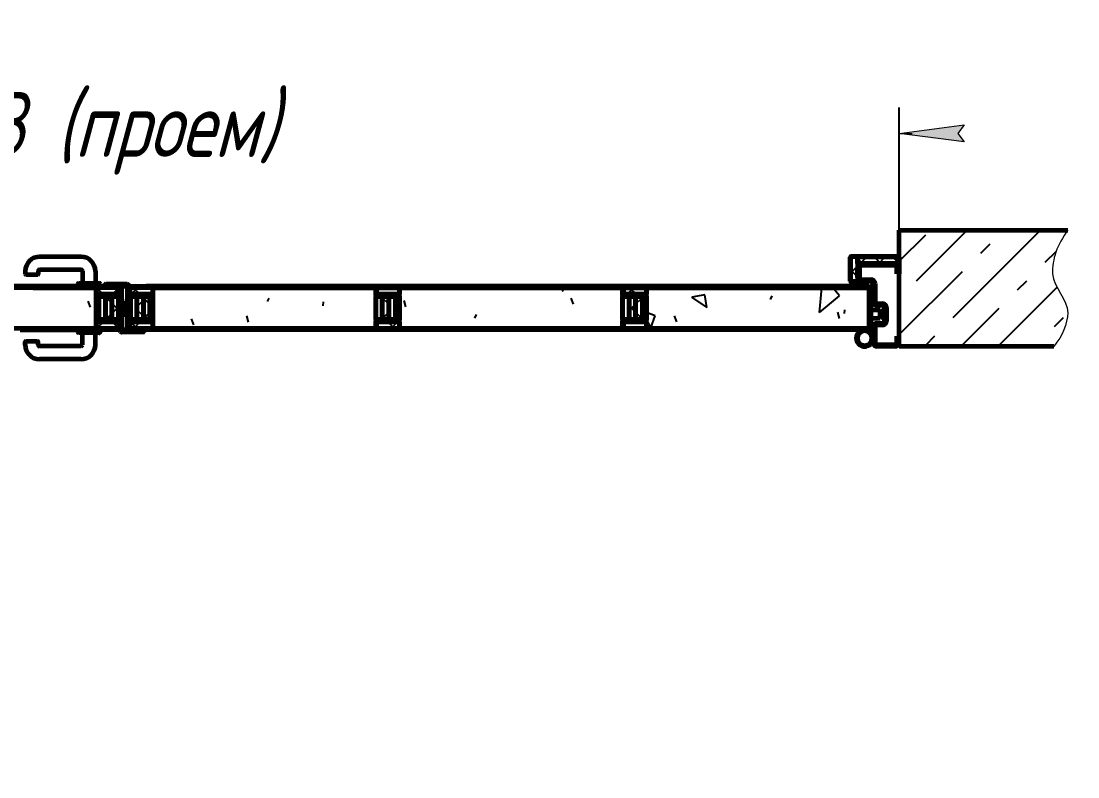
# Model space of a CAD drawing. Header units: millimetres. Extents: x -68 to 2520, y 0 to 297.
# Drawn here: x 130.5 to 211.8, y 0 to 58.2 of the extents above; entities that cross this region are included whole.
import ezdxf

# ---------------------------------------------------------------- set-up
doc = ezdxf.new("R2010")
doc.units = ezdxf.units.MM
for name, pattern in [('K5LT_BASIC', [0]), ('K5LT_THIN', [0]), ('K5LT_THIN_INCLUDED_TO_HATCHING', [0])]:
    doc.linetypes.add(name, pattern=pattern)
doc.layers.add('Системный слой', color=7, linetype='Continuous')
doc.styles.add('KDIMTEXTSTYLE', font='GOST_AU.SHX', dxfattribs={"width": 0.96, "oblique": 15, "height": 5})
doc.dimstyles.new('KDIMSTYLE (0.04)', dxfattribs={"dimtxt": 5, "dimasz": 1, "dimexe": 2, "dimexo": 0, "dimgap": 1, "dimtad": 1, "dimlfac": 25, "dimtxsty": 'KDIMTEXTSTYLE', "dimsah": 1, "dimcen": 0, "dimdle": 1, "dimadec": 0, "dimazin": 0, "dimtfac": 0.667, "dimtmove": 0, "dimatfit": 3, "dimfxl": 1, "dimtvp": 1, "dimtolj": 1, "dimtzin": 0, "dimarcsym": 0})
doc.dimstyles.new('KDIMSTYLE (0.50)', dxfattribs={"dimtxt": 5, "dimasz": 1, "dimexe": 2, "dimexo": 0, "dimgap": 1, "dimtad": 1, "dimlfac": 2, "dimtxsty": 'KDIMTEXTSTYLE', "dimsah": 1, "dimcen": 0, "dimdle": 1, "dimadec": 0, "dimazin": 0, "dimtfac": 0.667, "dimtmove": 0, "dimatfit": 3, "dimfxl": 1, "dimtvp": 1, "dimtolj": 1, "dimtzin": 0, "dimarcsym": 0})
pattern_1 = [(135, (0, 0), (-2.12132, -2.12132), [])]
pattern_2 = [(45, (0, 0), (-0.707107, 0.707107), []), (135, (0, 0), (-0.707107, -0.707107), [])]
pattern_3 = [(45, (0, 0), (-2.12132, 2.12132), [])]
pattern_4 = [(40, (7.66, 6.428), (-20.569, 24.5134), [2, -30]), (130, (9.193, 7.713), (-24.5134, -20.569), [2, -30]), (85, (7.66, 6.428), (-20.5688, 24.513), [2.828, -42.426]), (60, (9.193, 7.713), (-27.713, 16), [2, -30]), (150, (10.192, 9.445), (-16, -27.713), [2, -30]), (105, (9.193, 7.713), (-27.7123, 15.9997), [2.828, -42.426]), (80, (16.853, 14.141), (-26.0974, 4.6017), [1.5, -25]), (170, (17.114, 15.618), (-4.6017, -26.0974), [1.5, -25]), (125, (16.853, 14.141), (-26.097, 4.6016), [2.121, -35.355]), (100, (-18.796, -15.771), (-15.7569, -2.7784), [1, -15]), (190, (-18.97, -14.787), (2.7784, -15.7569), [1, -15]), (145, (-18.796, -15.771), (-15.75733, -2.77844), [1.414, -21.213]), (70, (1.233, 14.088), (-15.0351, 5.4723), [1, -15]), (160, (1.575, 15.028), (-5.4723, -15.0351), [1, -15]), (115, (1.233, 14.088), (-15.0355, 5.47246), [1.414, -21.213]), (85, (0, 0), (-9.35186, 7.8449), [0.3, -10]), (65, (0, 0), (-2.41845, 6.64463), [0.3, -10]), (105, (0, 0), (-6.193075, 7.65806), [0.5, -12]), (110, (0, 0), (-7.94593, 1.36463), [0.5, -7])]

# ---------------------------------------------------------------- blocks, each defined once
blk = doc.blocks.new('KDIMARROW_01')
at = {"layer": 'Системный слой'}
blk.add_hatch(color=0, dxfattribs=at).paths.add_polyline_path([(0, 0), (-5, 0.658), (-4.5, 0), (-5, -0.658)])
at = {"layer": 'Системный слой', "color": 0, "linetype": 'K5LT_THIN', "lineweight": 18}
for p, q in [((-4.5, 0), (-5, 0.658)), ((-5, 0.658), (0, 0)), ((0, 0), (-5, -0.658)), ((-5, -0.658), (-4.5, 0)), ((0, 0), (-1, 0))]:
    blk.add_line(p, q, dxfattribs=at)

msp = doc.modelspace()

# ---------------------------------------------------------------- hatches: boundary and pattern name
at = {"layer": 'Системный слой'}
h = msp.add_hatch(dxfattribs=at)
h.set_pattern_fill('Бетон', angle=45, style=0, pattern_type=0)
h.set_pattern_definition([(45, (0, 0), (-2.82843, 2.82843), [11, -5]), (45, (9.1924, 9.1924), (-2.82843, 2.82843), [1, -15]), (45, (4.2426, 7.071), (-2.82843, 2.82843), [11, -5]), (45, (13.435, 16.2635), (-2.82843, 2.82843), [1, -15])])
h.paths.add_polyline_path([(198.08373, 33.11981), (209.97642, 33.11981), (210.31443, 33.58965), (210.58843, 34.06005), (210.79843, 34.53102), (210.94443, 35.00256), (211.02642, 35.47466), (211.04373, 35.71981), (211.02366, 36.00105), (210.941, 36.31226), (210.78694, 36.67125), (210.53733, 37.12736), (210.18193, 37.7535), (209.96529, 38.25178), (209.88511, 38.60583), (209.87696, 38.71181), (209.88874, 39.23803), (209.96453, 39.76548), (210.1043, 40.29415), (210.30808, 40.82406), (210.57585, 41.3552), (210.90762, 41.88756), (211.04373, 42.08091), (198.08373, 42.08091), (198.08373, 40.00381), (198.08373, 38.71181)])
h = msp.add_hatch(dxfattribs=at)
h.set_pattern_fill('Металл', angle=45, style=0, pattern_type=0)
h.set_pattern_definition(pattern_3)
h.paths.add_polyline_path([(195.74373, 38.09181), (195.74373, 38.11981), (194.37173, 38.11981), (194.34345, 38.13153), (194.33173, 38.15981), (194.33173, 40.00381), (194.34345, 40.0321), (194.37173, 40.04381), (198.01573, 40.04381), (198.04402, 40.0321), (198.05573, 40.00381), (198.05573, 38.71181), (198.08373, 38.71181), (198.08373, 40.00381), (198.06382, 40.0519), (198.01573, 40.07181), (194.37173, 40.07181), (194.32365, 40.0519), (194.30373, 40.00381), (194.30373, 38.15981), (194.32365, 38.11173), (194.37173, 38.09181)])
h = msp.add_hatch(dxfattribs=at)
h.set_pattern_fill('Неметалл', angle=45, style=0, pattern_type=0)
h.set_pattern_definition(pattern_2)
h.paths.add_polyline_path([(194.85573, 40.03981), (194.35573, 40.03981), (194.35573, 38.11981), (194.85573, 38.11981)])
h = msp.add_hatch(dxfattribs=at)
h.set_pattern_fill('Неметалл', angle=45, style=0, pattern_type=0)
h.set_pattern_definition(pattern_2)
h.paths.add_polyline_path([(198.05573, 39.51981), (198.05573, 40.01981), (194.85573, 40.01981), (194.85573, 39.51981)])
h = msp.add_hatch(dxfattribs=at)
h.set_pattern_fill('Металл', angle=45, style=0, pattern_type=0)
h.set_pattern_definition(pattern_3)
h.paths.add_polyline_path([(197.89573, 38.71981), (198.05573, 38.71981), (198.05573, 39.19981), (198.02413, 39.33847), (197.93558, 39.44974), (197.80755, 39.51165), (197.73573, 39.51981), (195.17573, 39.51981), (195.03708, 39.48821), (194.92581, 39.39965), (194.8639, 39.27163), (194.85573, 39.19981), (194.85573, 38.43981), (194.88733, 38.30116), (194.97589, 38.18989), (195.10392, 38.12797), (195.17573, 38.11981), (195.89573, 38.11981), (195.99066, 38.08861), (196.04856, 38.00718), (196.05573, 37.95981), (196.05573, 36.59981), (196.08733, 36.46116), (196.17589, 36.34989), (196.30392, 36.28797), (196.37573, 36.27981), (196.77573, 36.27981), (196.87066, 36.24861), (196.92856, 36.16718), (196.93573, 36.11981), (196.93573, 35.07981), (196.90453, 34.98489), (196.8231, 34.92699), (196.77573, 34.91981), (196.37573, 34.91981), (196.23708, 34.88821), (196.12581, 34.79965), (196.0639, 34.67163), (196.05573, 34.59981), (196.05573, 33.43981), (196.08733, 33.30116), (196.17589, 33.18989), (196.30392, 33.12797), (196.37573, 33.11981), (197.73573, 33.11981), (197.87439, 33.15141), (197.98566, 33.23997), (198.04757, 33.368), (198.05573, 33.43981), (198.05573, 33.91981), (197.89573, 33.91981), (197.89573, 33.43981), (197.86453, 33.34489), (197.7831, 33.28699), (197.73573, 33.27981), (196.37573, 33.27981), (196.28081, 33.31101), (196.22291, 33.39244), (196.21573, 33.43981), (196.21573, 34.59981), (196.24693, 34.69474), (196.32837, 34.75264), (196.37573, 34.75981), (196.77573, 34.75981), (196.91439, 34.79141), (197.02566, 34.87997), (197.08757, 35.008), (197.09573, 35.07981), (197.09573, 36.11981), (197.06413, 36.25847), (196.97558, 36.36974), (196.84755, 36.43165), (196.77573, 36.43981), (196.37573, 36.43981), (196.28081, 36.47101), (196.22291, 36.55244), (196.21573, 36.59981), (196.21573, 37.95981), (196.18413, 38.09847), (196.09558, 38.20974), (195.96755, 38.27165), (195.89573, 38.27981), (195.17573, 38.27981), (195.08081, 38.31101), (195.02291, 38.39244), (195.01573, 38.43981), (195.01573, 39.19981), (195.04693, 39.29474), (195.12837, 39.35264), (195.17573, 39.35981), (197.73573, 39.35981), (197.83066, 39.32861), (197.88856, 39.24718), (197.89573, 39.19981)])
h = msp.add_hatch(dxfattribs=at)
h.set_pattern_fill('Металл', angle=135, style=0, pattern_type=0)
h.set_pattern_definition(pattern_1)
h.paths.add_polyline_path([(131.43461, 37.63981), (138.03461, 37.63981), (138.06289, 37.6281), (138.07461, 37.59981), (138.07461, 37.13981), (138.06289, 37.11153), (138.03461, 37.09981), (137.27461, 37.09981), (137.27461, 37.07981), (138.03461, 37.07981), (138.07703, 37.09739), (138.09461, 37.13981), (138.09461, 37.59981), (138.07703, 37.64224), (138.03461, 37.65981), (131.43461, 37.65981)])
h = msp.add_hatch(dxfattribs=at)
h.set_pattern_fill('Песок', angle=40, style=0, pattern_type=0)
h.set_pattern_definition(pattern_4)
h.paths.add_polyline_path([(131.43461, 34.51981), (136.27461, 34.51981), (136.27461, 37.63981), (131.43461, 37.63981)])
h = msp.add_hatch(dxfattribs=at)
h.set_pattern_fill('Неметалл', angle=45, style=0, pattern_type=0)
h.set_pattern_definition(pattern_2)
h.paths.add_polyline_path([(138.03588, 37.14028), (136.27588, 37.14225), (136.27644, 37.64225), (138.03644, 37.64028)])
h = msp.add_hatch(dxfattribs=at)
h.set_pattern_fill('Металл', angle=135, style=0, pattern_type=0)
h.set_pattern_definition(pattern_1)
h.paths.add_polyline_path([(136.77267, 34.40168), (136.77276, 34.48168), (137.98978, 34.48032), (138.08467, 34.44901), (138.10286, 34.43333), (138.21243, 34.32351), (138.26897, 34.30002), (139.8827, 34.29821), (139.88977, 34.30113), (139.89271, 34.3082), (139.88979, 34.31528), (139.88272, 34.31821), (138.33272, 34.31995), (138.23783, 34.35125), (138.18002, 34.43275), (138.1729, 34.48013), (138.17639, 37.60013), (138.14606, 37.66293), (138.09648, 37.68021), (136.77648, 37.68169), (136.77657, 37.76169), (138.09657, 37.76021), (138.19146, 37.72891), (138.24927, 37.64741), (138.25639, 37.60004), (138.2529, 34.48004), (138.28323, 34.41724), (138.33281, 34.39995), (139.88281, 34.39821), (139.95037, 34.36756), (139.97195, 34.29658), (139.93289, 34.2335), (139.88261, 34.21821), (138.26888, 34.22002), (138.17399, 34.25133), (138.1558, 34.26701), (138.04623, 34.37682), (137.98969, 34.40032)])
h = msp.add_hatch(dxfattribs=at)
h.set_pattern_fill('Металл', angle=45, style=0, pattern_type=0)
h.set_pattern_definition(pattern_3)
h.paths.add_polyline_path([(138.73648, 37.6795), (138.73299, 34.5595), (138.76332, 34.4967), (138.8129, 34.47941), (140.1329, 34.47793), (140.13281, 34.39793), (138.81281, 34.39941), (138.71792, 34.43072), (138.66011, 34.51221), (138.65299, 34.55959), (138.65648, 37.67959), (138.62615, 37.74239), (138.57657, 37.75968), (137.02657, 37.76141), (136.95901, 37.79207), (136.93743, 37.86305), (136.97649, 37.92612), (137.02677, 37.94141), (138.6405, 37.93961), (138.73539, 37.9083), (138.75358, 37.89262), (138.86315, 37.7828), (138.91969, 37.75931), (140.13671, 37.75795), (140.13662, 37.67795), (138.9196, 37.67931), (138.82471, 37.71061), (138.80652, 37.7263), (138.69695, 37.83611), (138.64041, 37.85961), (137.02668, 37.86141), (137.01961, 37.85849), (137.01667, 37.85142), (137.01959, 37.84435), (137.02666, 37.84141), (138.57666, 37.83968), (138.67155, 37.80837), (138.72936, 37.72687)])
h = msp.add_hatch(dxfattribs=at)
h.set_pattern_fill('Металл', angle=135, style=0, pattern_type=0)
h.set_pattern_definition(pattern_1)
h.paths.add_polyline_path([(139.63461, 37.07981), (139.63461, 37.09981), (138.87461, 37.09981), (138.84632, 37.11153), (138.83461, 37.13981), (138.83461, 37.59981), (138.84632, 37.6281), (138.87461, 37.63981), (157.75461, 37.63981), (157.78289, 37.6281), (157.79461, 37.59981), (157.79461, 37.05981), (157.81218, 37.01739), (157.85461, 36.99981), (159.27461, 36.99981), (159.36953, 36.96861), (159.42744, 36.88718), (159.43461, 36.83981), (159.43461, 36.51981), (159.45461, 36.51981), (159.45461, 36.83981), (159.42332, 36.94123), (159.34033, 37.00739), (159.27461, 37.01981), (157.85461, 37.01981), (157.82632, 37.03153), (157.81461, 37.05981), (157.81461, 37.59981), (157.79703, 37.64224), (157.75461, 37.65981), (138.87461, 37.65981), (138.83218, 37.64224), (138.81461, 37.59981), (138.81461, 37.13981), (138.83218, 37.09739), (138.87461, 37.07981)])
h = msp.add_hatch(dxfattribs=at)
h.set_pattern_fill('Неметалл', angle=45, style=0, pattern_type=0)
h.set_pattern_definition(pattern_2)
h.paths.add_polyline_path([(140.63588, 37.13737), (138.87588, 37.13934), (138.87644, 37.63934), (140.63644, 37.63737)])
h = msp.add_hatch(dxfattribs=at)
h.set_pattern_fill('Песок', angle=40, style=0, pattern_type=0)
h.set_pattern_definition(pattern_4)
h.paths.add_polyline_path([(157.79461, 34.51981), (157.79461, 37.63981), (140.63461, 37.63981), (140.63461, 34.51981)])
h = msp.add_hatch(dxfattribs=at)
h.set_pattern_fill('Металл', angle=45, style=0, pattern_type=0)
h.set_pattern_definition(pattern_3)
h.paths.add_polyline_path([(158.63461, 37.07981), (158.63461, 37.09981), (157.87461, 37.09981), (157.84632, 37.11153), (157.83461, 37.13981), (157.83461, 37.59981), (157.84632, 37.6281), (157.87461, 37.63981), (176.75461, 37.63981), (176.78289, 37.6281), (176.79461, 37.59981), (176.79461, 37.05981), (176.81218, 37.01739), (176.85461, 36.99981), (178.27461, 36.99981), (178.36953, 36.96861), (178.42744, 36.88718), (178.43461, 36.83981), (178.43461, 36.51981), (178.45461, 36.51981), (178.45461, 36.83981), (178.42332, 36.94123), (178.34033, 37.00739), (178.27461, 37.01981), (176.85461, 37.01981), (176.82632, 37.03153), (176.81461, 37.05981), (176.81461, 37.59981), (176.79703, 37.64224), (176.75461, 37.65981), (157.87461, 37.65981), (157.83218, 37.64224), (157.81461, 37.59981), (157.81461, 37.13981), (157.83218, 37.09739), (157.87461, 37.07981)])
h = msp.add_hatch(dxfattribs=at)
h.set_pattern_fill('Песок', angle=40, style=0, pattern_type=0)
h.set_pattern_definition(pattern_4)
h.paths.add_polyline_path([(176.79461, 34.51981), (176.79461, 37.63981), (159.63461, 37.63981), (159.63461, 34.51981)])
h = msp.add_hatch(dxfattribs=at)
h.set_pattern_fill('Металл', angle=135, style=0, pattern_type=0)
h.set_pattern_definition(pattern_1)
h.paths.add_polyline_path([(177.63461, 37.07981), (177.63461, 37.09981), (176.87461, 37.09981), (176.84632, 37.11153), (176.83461, 37.13981), (176.83461, 37.59981), (176.84632, 37.6281), (176.87461, 37.63981), (191.73461, 37.63981), (191.73461, 37.65981), (176.87461, 37.65981), (176.83218, 37.64224), (176.81461, 37.59981), (176.81461, 37.13981), (176.83218, 37.09739), (176.87461, 37.07981)])
h = msp.add_hatch(dxfattribs=at)
h.set_pattern_fill('Неметалл', angle=45, style=0, pattern_type=0)
h.set_pattern_definition(pattern_2)
h.paths.add_polyline_path([(176.87461, 37.13981), (178.63461, 37.13981), (178.63461, 37.63981), (176.87461, 37.63981)])
h = msp.add_hatch(dxfattribs=at)
h.set_pattern_fill('Песок', angle=40, style=0, pattern_type=0)
h.set_pattern_definition(pattern_4)
h.paths.add_polyline_path([(178.63461, 34.51981), (191.73461, 34.51981), (195.73573, 34.51981), (195.73573, 37.63981), (191.73461, 37.63981), (178.63461, 37.63981), (178.63461, 37.01981), (178.63461, 35.13981), (178.63461, 35.01981)])
h = msp.add_hatch(dxfattribs=at)
h.set_pattern_fill('Металл', angle=135, style=0, pattern_type=0)
h.set_pattern_definition(pattern_1)
h.paths.add_polyline_path([(195.89573, 34.55981), (195.89573, 37.59981), (195.86453, 37.69474), (195.7831, 37.75264), (195.73573, 37.75981), (194.41573, 37.75981), (194.41573, 37.67981), (195.73573, 37.67981), (195.7923, 37.65638), (195.81573, 37.59981), (195.81573, 34.55981), (195.7923, 34.50324), (195.73573, 34.47981), (194.41573, 34.47981), (194.41573, 34.39981), (195.73573, 34.39981), (195.83066, 34.43101), (195.88856, 34.51244)])
h = msp.add_hatch(dxfattribs=at)
h.set_pattern_fill('Неметалл', angle=45, style=0, pattern_type=0)
h.set_pattern_definition(pattern_2)
h.paths.add_polyline_path([(136.99371, 35.20145), (136.99568, 36.96145), (137.49568, 36.96089), (137.49371, 35.20089)])
h = msp.add_hatch(dxfattribs=at)
h.set_pattern_fill('Неметалл', angle=45, style=0, pattern_type=0)
h.set_pattern_definition(pattern_2)
h.paths.add_polyline_path([(137.49371, 35.20089), (137.49568, 36.96089), (137.99568, 36.96033), (137.99371, 35.20033)])
h = msp.add_hatch(dxfattribs=at)
h.set_pattern_fill('Неметалл', angle=45, style=0, pattern_type=0)
h.set_pattern_definition(pattern_2)
h.paths.add_polyline_path([(139.91568, 36.95818), (139.9137, 35.19818), (139.4137, 35.19874), (139.41568, 36.95874)])
h = msp.add_hatch(dxfattribs=at)
h.set_pattern_fill('Неметалл', angle=45, style=0, pattern_type=0)
h.set_pattern_definition(pattern_2)
h.paths.add_polyline_path([(140.41567, 36.95762), (140.4137, 35.19762), (139.9137, 35.19818), (139.91568, 36.95818)])
h = msp.add_hatch(dxfattribs=at)
h.set_pattern_fill('Металл', angle=135, style=0, pattern_type=0)
h.set_pattern_definition(pattern_1)
h.paths.add_polyline_path([(159.31461, 36.99981), (157.83461, 36.99981), (157.83461, 36.95981), (159.31461, 36.95981), (159.37118, 36.93638), (159.39461, 36.87981), (159.39461, 35.27981), (159.37118, 35.22324), (159.31461, 35.19981), (157.83461, 35.19981), (157.83461, 35.15981), (159.31461, 35.15981), (159.39503, 35.19075), (159.43398, 35.2676), (159.43461, 35.27981), (159.43461, 36.87981), (159.40367, 36.96023), (159.32682, 36.99919)])
h = msp.add_hatch(dxfattribs=at)
h.set_pattern_fill('Металл', angle=135, style=0, pattern_type=0)
h.set_pattern_definition(pattern_1)
h.paths.add_polyline_path([(159.51461, 37.13981), (157.87461, 37.13981), (157.87461, 37.09981), (159.51461, 37.09981), (159.57118, 37.07638), (159.59461, 37.01981), (159.59461, 35.13981), (159.57118, 35.08324), (159.51461, 35.05981), (157.87461, 35.05981), (157.87461, 35.01981), (159.51461, 35.01981), (159.59503, 35.05075), (159.63398, 35.1276), (159.63461, 35.13981), (159.63461, 37.01981), (159.60367, 37.10023), (159.52682, 37.13919)])
h = msp.add_hatch(dxfattribs=at)
h.set_pattern_fill('Неметалл', angle=45, style=0, pattern_type=0)
h.set_pattern_definition(pattern_2)
h.paths.add_polyline_path([(158.79461, 35.19981), (158.79461, 36.95981), (158.29461, 36.95981), (158.29461, 35.19981)])
h = msp.add_hatch(dxfattribs=at)
h.set_pattern_fill('Металл', angle=45, style=0, pattern_type=0)
h.set_pattern_definition(pattern_3)
h.paths.add_polyline_path([(178.51461, 37.13981), (176.87461, 37.13981), (176.87461, 37.09981), (178.51461, 37.09981), (178.57118, 37.07638), (178.59461, 37.01981), (178.59461, 35.13981), (178.57118, 35.08324), (178.51461, 35.05981), (176.87461, 35.05981), (176.87461, 35.01981), (178.51461, 35.01981), (178.59503, 35.05075), (178.63398, 35.1276), (178.63461, 35.13981), (178.63461, 37.01981), (178.60367, 37.10023), (178.52682, 37.13919)])
h = msp.add_hatch(dxfattribs=at)
h.set_pattern_fill('Неметалл', angle=45, style=0, pattern_type=0)
h.set_pattern_definition(pattern_2)
h.paths.add_polyline_path([(177.79461, 35.19981), (177.79461, 36.95981), (177.29461, 36.95981), (177.29461, 35.19981)])
h = msp.add_hatch(dxfattribs=at)
h.set_pattern_fill('Неметалл', angle=45, style=0, pattern_type=0)
h.set_pattern_definition(pattern_2)
h.paths.add_polyline_path([(178.29461, 35.19981), (178.29461, 36.95981), (177.79461, 36.95981), (177.79461, 35.19981)])
h = msp.add_hatch(dxfattribs=at)
h.set_pattern_fill('Металл', angle=45, style=0, pattern_type=0)
h.set_pattern_definition(pattern_3)
h.paths.add_polyline_path([(138.03461, 34.51981), (131.43461, 34.51981), (131.43461, 34.49981), (138.03461, 34.49981), (138.07703, 34.51739), (138.09461, 34.55981), (138.09461, 35.01981), (138.07703, 35.06224), (138.03461, 35.07981), (137.27461, 35.07981), (137.27461, 35.05981), (138.03461, 35.05981), (138.06289, 35.0481), (138.07461, 35.01981), (138.07461, 34.55981), (138.06289, 34.53153)])
h = msp.add_hatch(dxfattribs=at)
h.set_pattern_fill('Неметалл', angle=45, style=0, pattern_type=0)
h.set_pattern_definition(pattern_2)
h.paths.add_polyline_path([(136.27351, 35.02225), (138.0335, 35.02028), (138.03294, 34.52028), (136.27295, 34.52225)])
h = msp.add_hatch(dxfattribs=at)
h.set_pattern_fill('Металл', angle=135, style=0, pattern_type=0)
h.set_pattern_definition(pattern_1)
h.paths.add_polyline_path([(139.63461, 35.05981), (139.63461, 35.07981), (138.87461, 35.07981), (138.83218, 35.06224), (138.81461, 35.01981), (138.81461, 34.55981), (138.83218, 34.51739), (138.87461, 34.49981), (157.75461, 34.49981), (157.79703, 34.51739), (157.81461, 34.55981), (157.81461, 35.09981), (157.82632, 35.1281), (157.85461, 35.13981), (159.27461, 35.13981), (159.37602, 35.1711), (159.44218, 35.25409), (159.45461, 35.31981), (159.45461, 35.63981), (159.43461, 35.63981), (159.43461, 35.31981), (159.40341, 35.22489), (159.32198, 35.16699), (159.27461, 35.15981), (157.85461, 35.15981), (157.81218, 35.14224), (157.79461, 35.09981), (157.79461, 34.55981), (157.78289, 34.53153), (157.75461, 34.51981), (138.87461, 34.51981), (138.84632, 34.53153), (138.83461, 34.55981), (138.83461, 35.01981), (138.84632, 35.0481), (138.87461, 35.05981)])
h = msp.add_hatch(dxfattribs=at)
h.set_pattern_fill('Неметалл', angle=45, style=0, pattern_type=0)
h.set_pattern_definition(pattern_2)
h.paths.add_polyline_path([(138.8735, 35.01934), (140.6335, 35.01737), (140.63294, 34.51737), (138.87294, 34.51934)])
h = msp.add_hatch(dxfattribs=at)
h.set_pattern_fill('Металл', angle=135, style=0, pattern_type=0)
h.set_pattern_definition(pattern_1)
h.paths.add_polyline_path([(158.63461, 35.05981), (158.63461, 35.07981), (157.87461, 35.07981), (157.83218, 35.06224), (157.81461, 35.01981), (157.81461, 34.55981), (157.83218, 34.51739), (157.87461, 34.49981), (176.75461, 34.49981), (176.79703, 34.51739), (176.81461, 34.55981), (176.81461, 35.09981), (176.82632, 35.1281), (176.85461, 35.13981), (178.27461, 35.13981), (178.37602, 35.1711), (178.44218, 35.25409), (178.45461, 35.31981), (178.45461, 35.63981), (178.43461, 35.63981), (178.43461, 35.31981), (178.40341, 35.22489), (178.32198, 35.16699), (178.27461, 35.15981), (176.85461, 35.15981), (176.81218, 35.14224), (176.79461, 35.09981), (176.79461, 34.55981), (176.78289, 34.53153), (176.75461, 34.51981), (157.87461, 34.51981), (157.84632, 34.53153), (157.83461, 34.55981), (157.83461, 35.01981), (157.84632, 35.0481), (157.87461, 35.05981)])
h = msp.add_hatch(dxfattribs=at)
h.set_pattern_fill('Неметалл', angle=45, style=0, pattern_type=0)
h.set_pattern_definition(pattern_2)
h.paths.add_polyline_path([(159.63461, 35.01981), (157.87461, 35.01981), (157.87461, 34.51981), (159.63461, 34.51981)])
h = msp.add_hatch(dxfattribs=at)
h.set_pattern_fill('Металл', angle=135, style=0, pattern_type=0)
h.set_pattern_definition(pattern_1)
h.paths.add_polyline_path([(177.63461, 35.05981), (177.63461, 35.07981), (176.87461, 35.07981), (176.83218, 35.06224), (176.81461, 35.01981), (176.81461, 34.55981), (176.83218, 34.51739), (176.87461, 34.49981), (191.73461, 34.49981), (191.73461, 34.51981), (176.87461, 34.51981), (176.84632, 34.53153), (176.83461, 34.55981), (176.83461, 35.01981), (176.84632, 35.0481), (176.87461, 35.05981)])

# ---------------------------------------------------------------- linework, layer by layer
at = {"layer": 'Системный слой', "color": 5, "linetype": 'K5LT_BASIC', "lineweight": 60, "true_color": 0x0000ff}
for p, q in [((198.08373, 33.11981), (198.08373, 42.08091)), ((198.08373, 42.08091), (211.04373, 42.08091)), ((135.12611, 40.02354), (131.92611, 40.02713)), ((194.30373, 38.15981), (194.30373, 40.00381)), ((194.33173, 40.00381), (194.33173, 38.15981)), ((194.35573, 40.03981), (194.85573, 40.03981)), ((194.35573, 38.11981), (194.35573, 40.03981)), ((194.37173, 40.07181), (198.01573, 40.07181)), ((198.01573, 40.04381), (194.37173, 40.04381)), ((194.85573, 40.03981), (194.85573, 38.11981)), ((194.85573, 39.51981), (194.85573, 40.01981)), ((194.85573, 40.01981), (198.05573, 40.01981)), ((198.05573, 40.01981), (198.05573, 39.51981)), ((198.05573, 38.71181), (198.05573, 40.00381)), ((198.08373, 40.00381), (198.08373, 38.71181)), ((198.05573, 39.51981), (194.85573, 39.51981)), ((194.85573, 38.43981), (194.85573, 39.19981)), ((195.01573, 39.19981), (195.01573, 38.43981)), ((195.17573, 39.51981), (197.73573, 39.51981)), ((197.73573, 39.35981), (195.17573, 39.35981)), ((197.89573, 38.71981), (197.89573, 39.19981)), ((198.05573, 39.19981), (198.05573, 38.71981)), ((130.82488, 38.92836), (130.82461, 38.68836)), ((131.78456, 38.64728), (130.86456, 38.64831)), ((131.82488, 38.92724), (131.82461, 38.68724)), ((135.12499, 39.02354), (131.92499, 39.02713)), ((135.22487, 38.92343), (135.22384, 38.00343)), ((136.22487, 38.92231), (136.22384, 38.00231)), ((195.17573, 38.27981), (195.89573, 38.27981)), ((198.05573, 38.71981), (197.89573, 38.71981)), ((198.08373, 38.71181), (198.05573, 38.71181)), ((129.11461, 37.65981), (138.03461, 37.65981)), ((138.03461, 37.63981), (129.11461, 37.63981)), ((134.84357, 37.75983), (129.21773, 37.75983)), ((134.84348, 37.67983), (129.21773, 37.67983)), ((131.43461, 37.67981), (136.77461, 37.67981)), ((131.43461, 37.63981), (136.27461, 37.63981)), ((134.84346, 37.66386), (134.84375, 37.92386)), ((134.92384, 38.00377), (136.52384, 38.00198)), ((136.27295, 34.52225), (136.27644, 37.64225)), ((136.27644, 37.64225), (136.27588, 37.14225)), ((138.03644, 37.64028), (136.27644, 37.64225)), ((136.60346, 37.66189), (136.60375, 37.92189)), ((136.60348, 37.68189), (136.77648, 37.68169)), ((136.60357, 37.76189), (136.77657, 37.76169)), ((136.77657, 37.76169), (136.77648, 37.68169)), ((136.77648, 37.68169), (138.09648, 37.68021)), ((138.09657, 37.76021), (136.77657, 37.76169)), ((137.02657, 37.76141), (138.57657, 37.75968)), ((138.57666, 37.83968), (137.02666, 37.84141)), ((137.02668, 37.86141), (138.64041, 37.85961)), ((137.02677, 37.94141), (138.6405, 37.93961)), ((138.03588, 37.14028), (138.03644, 37.64028)), ((138.07639, 37.60024), (138.07588, 37.14024)), ((138.09588, 37.14022), (138.09639, 37.60021)), ((138.17639, 37.60013), (138.1729, 34.48013)), ((138.2529, 34.48004), (138.25639, 37.60004)), ((138.65648, 37.67959), (138.65299, 34.55959)), ((138.69695, 37.83611), (138.80652, 37.7263)), ((138.73299, 34.5595), (138.73648, 37.6795)), ((138.75358, 37.89262), (138.86315, 37.7828)), ((138.81639, 37.59941), (138.81588, 37.13941)), ((140.13648, 37.67793), (138.81648, 37.67941)), ((138.83588, 37.13939), (138.83639, 37.59939)), ((138.87461, 37.65981), (157.75461, 37.65981)), ((157.75461, 37.63981), (138.87461, 37.63981)), ((138.87644, 37.63934), (138.87588, 37.13934)), ((140.63644, 37.63737), (138.87644, 37.63934)), ((138.9196, 37.67931), (140.13662, 37.67795)), ((138.91969, 37.75931), (140.13671, 37.75795)), ((140.13648, 37.67795), (140.13648, 37.67793)), ((140.13662, 37.67795), (140.13671, 37.75795)), ((194.41573, 37.67981), (140.13662, 37.67981)), ((194.41573, 37.75981), (140.13671, 37.75981)), ((140.63644, 37.63737), (140.63294, 34.51737)), ((140.63461, 37.63981), (157.79461, 37.63981)), ((140.63588, 37.13737), (140.63644, 37.63737)), ((157.79461, 37.63981), (157.79461, 34.51981)), ((157.79461, 37.05981), (157.79461, 37.59981)), ((157.81461, 37.13981), (157.81461, 37.59981)), ((157.81461, 37.59981), (157.81461, 37.05981)), ((157.83461, 37.59981), (157.83461, 37.13981)), ((157.87461, 37.65981), (176.75461, 37.65981)), ((176.75461, 37.63981), (157.87461, 37.63981)), ((157.87461, 37.13981), (157.87461, 37.63981)), ((157.87461, 37.63981), (159.63461, 37.63981)), ((159.63461, 34.51981), (159.63461, 37.63981)), ((159.63461, 37.63981), (176.79461, 37.63981)), ((159.63461, 37.63981), (159.63461, 37.13981)), ((176.79461, 37.63981), (176.79461, 34.51981)), ((176.79461, 37.05981), (176.79461, 37.59981)), ((176.81461, 37.13981), (176.81461, 37.59981)), ((176.81461, 37.59981), (176.81461, 37.05981)), ((176.83461, 37.59981), (176.83461, 37.13981)), ((176.87461, 37.65981), (195.73573, 37.65981)), ((191.73461, 37.63981), (176.87461, 37.63981)), ((176.87461, 37.13981), (176.87461, 37.63981)), ((176.87461, 37.63981), (178.63461, 37.63981)), ((178.63461, 37.63981), (178.63461, 37.13981)), ((178.63461, 34.51981), (178.63461, 37.63981)), ((178.63461, 37.63981), (195.73573, 37.63981)), ((194.85573, 38.11981), (194.35573, 38.11981)), ((194.37173, 38.11981), (195.74373, 38.11981)), ((195.74373, 38.09181), (194.37173, 38.09181)), ((194.41573, 37.67981), (194.41573, 37.75981)), ((194.41573, 37.75981), (195.73573, 37.75981)), ((195.73573, 37.67981), (194.41573, 37.67981)), ((195.89573, 38.11981), (195.17573, 38.11981)), ((195.73573, 37.65981), (195.73573, 37.63981)), ((195.73573, 37.63981), (195.73573, 34.51981)), ((195.74373, 38.11981), (195.74373, 38.09181)), ((195.81573, 34.55981), (195.81573, 37.59981)), ((195.89573, 37.59981), (195.89573, 34.55981)), ((196.05573, 36.59981), (196.05573, 37.95981)), ((196.21573, 37.95981), (196.21573, 36.59981)), ((136.27574, 37.02225), (136.27364, 35.14225)), ((136.27588, 37.14225), (138.03588, 37.14028)), ((136.31364, 35.14221), (136.31574, 37.02221)), ((136.39583, 37.10212), (138.03583, 37.10028)), ((138.03588, 37.14028), (136.39588, 37.14212)), ((136.49568, 36.96201), (136.49371, 35.20201)), ((136.49572, 37.00201), (136.49568, 36.96201)), ((136.99568, 36.96145), (136.49568, 36.96201)), ((136.49568, 36.96201), (137.97568, 36.96035)), ((137.97572, 37.00035), (136.49572, 37.00201)), ((136.99371, 35.20145), (136.99568, 36.96145)), ((136.99568, 36.96145), (136.99371, 35.20145)), ((137.49568, 36.96089), (136.99568, 36.96145)), ((137.27583, 37.10113), (137.27581, 37.08113)), ((137.27581, 37.08113), (138.03581, 37.08028)), ((138.03583, 37.10028), (137.27583, 37.10113)), ((137.49568, 36.96089), (137.49371, 35.20089)), ((137.49371, 35.20089), (137.49568, 36.96089)), ((137.99568, 36.96033), (137.49568, 36.96089)), ((137.99371, 35.20033), (137.99568, 36.96033)), ((138.03583, 37.10028), (138.03588, 37.14028)), ((138.05559, 36.88026), (138.0538, 35.28026)), ((138.0938, 35.28022), (138.09559, 36.88022)), ((138.49528, 36.6057), (138.49519, 36.5257)), ((138.65528, 36.60552), (138.49528, 36.6057)), ((138.65519, 36.52552), (138.65528, 36.60552)), ((138.81559, 36.87941), (138.81379, 35.27941)), ((138.85379, 35.27937), (138.85559, 36.87936)), ((138.87581, 37.07934), (139.63581, 37.07849)), ((138.87588, 37.13934), (138.87583, 37.09934)), ((138.87583, 37.09934), (140.51583, 37.09751)), ((139.63583, 37.09849), (138.87583, 37.09934)), ((140.51588, 37.13751), (138.87588, 37.13934)), ((138.87588, 37.13934), (140.63588, 37.13737)), ((138.91568, 36.9593), (138.91371, 35.1993)), ((139.41568, 36.95874), (138.91568, 36.9593)), ((138.93568, 36.95927), (140.41567, 36.95762)), ((140.41572, 36.99762), (138.93572, 36.99927)), ((139.4137, 35.19874), (139.41568, 36.95874)), ((139.41568, 36.95874), (139.4137, 35.19874)), ((139.91568, 36.95818), (139.41568, 36.95874)), ((139.63581, 37.07849), (139.63583, 37.09849)), ((139.9137, 35.19818), (139.91568, 36.95818)), ((139.91568, 36.95818), (139.9137, 35.19818)), ((140.41567, 36.95762), (139.91568, 36.95818)), ((140.4137, 35.19762), (140.41567, 36.95762)), ((140.41567, 36.95762), (140.41572, 36.99762)), ((140.59574, 37.01742), (140.59364, 35.13742)), ((140.63364, 35.13737), (140.63574, 37.01737)), ((157.79461, 36.95981), (158.29461, 36.95981)), ((157.79461, 35.19981), (157.79461, 36.95981)), ((157.83461, 36.95981), (157.83461, 36.99981)), ((157.83461, 36.99981), (159.31461, 36.99981)), ((159.31461, 36.95981), (157.83461, 36.95981)), ((157.85461, 37.01981), (159.27461, 37.01981)), ((159.27461, 36.99981), (157.85461, 36.99981)), ((159.63461, 37.13981), (157.87461, 37.13981)), ((157.87461, 37.09981), (157.87461, 37.13981)), ((157.87461, 37.13981), (159.51461, 37.13981)), ((157.87461, 37.09981), (158.63461, 37.09981)), ((159.51461, 37.09981), (157.87461, 37.09981)), ((158.63461, 37.07981), (157.87461, 37.07981)), ((158.29461, 36.95981), (158.29461, 35.19981)), ((158.29461, 36.95981), (158.79461, 36.95981)), ((158.29461, 35.19981), (158.29461, 36.95981)), ((158.63461, 37.09981), (158.63461, 37.07981)), ((158.79461, 36.95981), (158.79461, 35.19981)), ((158.79461, 36.95981), (159.29461, 36.95981)), ((158.79461, 35.19981), (158.79461, 36.95981)), ((159.29461, 36.95981), (159.29461, 35.19981)), ((159.39461, 35.27981), (159.39461, 36.87981)), ((159.43461, 36.87981), (159.43461, 35.27981)), ((159.43461, 36.51981), (159.43461, 36.83981)), ((159.45461, 36.51981), (159.45461, 36.83981)), ((159.59461, 35.13981), (159.59461, 37.01981)), ((159.63461, 37.01981), (159.63461, 35.13981)), ((176.79461, 36.95981), (177.29461, 36.95981)), ((176.79461, 35.19981), (176.79461, 36.95981)), ((176.83461, 36.95981), (176.83461, 36.99981)), ((176.83461, 36.99981), (178.31461, 36.99981)), ((178.31461, 36.95981), (176.83461, 36.95981)), ((176.85461, 37.01981), (178.27461, 37.01981)), ((178.27461, 36.99981), (176.85461, 36.99981)), ((178.63461, 37.13981), (176.87461, 37.13981)), ((176.87461, 37.09981), (176.87461, 37.13981)), ((176.87461, 37.13981), (178.51461, 37.13981)), ((176.87461, 37.09981), (177.63461, 37.09981)), ((178.51461, 37.09981), (176.87461, 37.09981)), ((177.63461, 37.07981), (176.87461, 37.07981)), ((177.29461, 36.95981), (177.79461, 36.95981)), ((177.29461, 35.19981), (177.29461, 36.95981)), ((177.29461, 36.95981), (177.29461, 35.19981)), ((177.63461, 37.09981), (177.63461, 37.07981)), ((177.79461, 36.95981), (177.79461, 35.19981)), ((177.79461, 36.95981), (178.29461, 36.95981)), ((177.79461, 35.19981), (177.79461, 36.95981)), ((178.29461, 36.95981), (178.29461, 35.19981)), ((178.39461, 35.27981), (178.39461, 36.87981)), ((178.43461, 36.87981), (178.43461, 35.27981)), ((178.43461, 36.51981), (178.43461, 36.83981)), ((178.45461, 36.51981), (178.45461, 36.83981)), ((178.59461, 35.13981), (178.59461, 37.01981)), ((178.63461, 37.01981), (178.63461, 35.13981)), ((195.97573, 37.39981), (196.05573, 37.39981)), ((195.97573, 36.59981), (195.97573, 37.39981)), ((196.05573, 36.59981), (195.97573, 36.59981)), ((196.05573, 37.39981), (196.05573, 36.59981)), ((138.25979, 36.4857), (138.37979, 36.4857)), ((138.37979, 36.4857), (138.37979, 35.5257)), ((138.37979, 36.2497), (138.49528, 36.1342)), ((138.49528, 36.0217), (138.37979, 36.0217)), ((138.49528, 35.7897), (138.37979, 35.7897)), ((138.49403, 35.4857), (138.49519, 36.5257)), ((138.65418, 35.62552), (138.65503, 36.38552)), ((138.73503, 36.38543), (138.81503, 36.38534)), ((138.85503, 36.38529), (138.91503, 36.38523)), ((159.45461, 36.51981), (159.43461, 36.51981)), ((178.45461, 36.51981), (178.43461, 36.51981)), ((195.81573, 35.79981), (195.73573, 35.79981)), ((196.61573, 35.91981), (195.89573, 35.91981)), ((196.37573, 36.43981), (196.77573, 36.43981)), ((196.77573, 36.27981), (196.37573, 36.27981)), ((196.81573, 35.71981), (196.61573, 35.91981)), ((196.61573, 35.87724), (196.61573, 35.91981)), ((196.61573, 35.27981), (196.61573, 35.87724)), ((196.93573, 35.07981), (196.93573, 36.11981)), ((197.09573, 36.11981), (197.09573, 35.07981)), ((136.27351, 35.02225), (136.27295, 34.52225)), ((138.0335, 35.02028), (136.27351, 35.02225)), ((136.39351, 35.02212), (138.0335, 35.02028)), ((138.03355, 35.06028), (136.39355, 35.06212)), ((136.49371, 35.20201), (136.49366, 35.16201)), ((136.49366, 35.16201), (137.97366, 35.16035)), ((136.49371, 35.20201), (136.99371, 35.20145)), ((137.97371, 35.20035), (136.49371, 35.20201)), ((136.99371, 35.20145), (137.49371, 35.20089)), ((137.27357, 35.08113), (137.27355, 35.06113)), ((137.27355, 35.06113), (138.03355, 35.06028)), ((138.03357, 35.08028), (137.27357, 35.08113)), ((137.49371, 35.20089), (137.99371, 35.20033)), ((138.03294, 34.52028), (138.0335, 35.02028)), ((138.0335, 35.02028), (138.03355, 35.06028)), ((138.0735, 35.02024), (138.07299, 34.56024)), ((138.09299, 34.56022), (138.0935, 35.02022)), ((138.25979, 35.5257), (138.37979, 35.5257)), ((138.49528, 35.7297), (138.37979, 35.7297)), ((138.49403, 35.4857), (138.49394, 35.4057)), ((138.49394, 35.4057), (138.65394, 35.40552)), ((138.65394, 35.40552), (138.65403, 35.48552)), ((138.73418, 35.62543), (138.81418, 35.62534)), ((138.8135, 35.01941), (138.81299, 34.55941)), ((138.83299, 34.55939), (138.8335, 35.01939)), ((138.85418, 35.62529), (138.91418, 35.62523)), ((138.8735, 35.01934), (138.87294, 34.51934)), ((138.87355, 35.05934), (138.8735, 35.01934)), ((140.6335, 35.01737), (138.8735, 35.01934)), ((138.8735, 35.01934), (140.5135, 35.01751)), ((138.87355, 35.05934), (139.63355, 35.05849)), ((140.51355, 35.05751), (138.87355, 35.05934)), ((139.63357, 35.07849), (138.87357, 35.07934)), ((138.91371, 35.1993), (139.4137, 35.19874)), ((138.93366, 35.15928), (140.41366, 35.15762)), ((140.4137, 35.19762), (138.93371, 35.19928)), ((139.4137, 35.19874), (139.9137, 35.19818)), ((139.63355, 35.05849), (139.63357, 35.07849)), ((139.9137, 35.19818), (140.4137, 35.19762)), ((140.41366, 35.15762), (140.4137, 35.19762)), ((140.63294, 34.51737), (140.6335, 35.01737)), ((158.29461, 35.19981), (157.79461, 35.19981)), ((157.79461, 34.55981), (157.79461, 35.09981)), ((157.81461, 35.09981), (157.81461, 34.55981)), ((157.81461, 34.55981), (157.81461, 35.01981)), ((157.83461, 35.15981), (157.83461, 35.19981)), ((157.83461, 35.19981), (159.31461, 35.19981)), ((159.31461, 35.15981), (157.83461, 35.15981)), ((157.83461, 35.01981), (157.83461, 34.55981)), ((157.85461, 35.15981), (159.27461, 35.15981)), ((159.27461, 35.13981), (157.85461, 35.13981)), ((157.87461, 35.07981), (158.63461, 35.07981)), ((158.63461, 35.05981), (157.87461, 35.05981)), ((157.87461, 35.01981), (157.87461, 35.05981)), ((157.87461, 35.05981), (159.51461, 35.05981)), ((159.51461, 35.01981), (157.87461, 35.01981)), ((157.87461, 34.51981), (157.87461, 35.01981)), ((157.87461, 35.01981), (159.63461, 35.01981)), ((158.79461, 35.19981), (158.29461, 35.19981)), ((158.63461, 35.07981), (158.63461, 35.05981)), ((159.29461, 35.19981), (158.79461, 35.19981)), ((159.43461, 35.63981), (159.45461, 35.63981)), ((159.43461, 35.31981), (159.43461, 35.63981)), ((159.45461, 35.31981), (159.45461, 35.63981)), ((159.63461, 35.01981), (159.63461, 34.51981)), ((177.29461, 35.19981), (176.79461, 35.19981)), ((176.79461, 34.55981), (176.79461, 35.09981)), ((176.81461, 35.09981), (176.81461, 34.55981)), ((176.81461, 34.55981), (176.81461, 35.01981)), ((176.83461, 35.15981), (176.83461, 35.19981)), ((176.83461, 35.19981), (178.31461, 35.19981)), ((178.31461, 35.15981), (176.83461, 35.15981)), ((176.83461, 35.01981), (176.83461, 34.55981)), ((176.85461, 35.15981), (178.27461, 35.15981)), ((178.27461, 35.13981), (176.85461, 35.13981)), ((176.87461, 35.07981), (177.63461, 35.07981)), ((177.63461, 35.05981), (176.87461, 35.05981)), ((176.87461, 35.01981), (176.87461, 35.05981)), ((176.87461, 35.05981), (178.51461, 35.05981)), ((178.51461, 35.01981), (176.87461, 35.01981)), ((176.87461, 34.51981), (176.87461, 35.01981)), ((176.87461, 35.01981), (178.63461, 35.01981)), ((177.79461, 35.19981), (177.29461, 35.19981)), ((177.63461, 35.07981), (177.63461, 35.05981)), ((178.29461, 35.19981), (177.79461, 35.19981)), ((178.43461, 35.63981), (178.45461, 35.63981)), ((178.43461, 35.31981), (178.43461, 35.63981)), ((178.45461, 35.31981), (178.45461, 35.63981)), ((178.63461, 35.01981), (178.63461, 34.51981)), ((195.81573, 35.39981), (195.73573, 35.39981)), ((196.61573, 35.27981), (195.89573, 35.27981)), ((196.81573, 35.47981), (196.61573, 35.27981)), ((196.81573, 35.71981), (196.81573, 35.70385)), ((196.81573, 35.70385), (196.81573, 35.47981)), ((136.27461, 34.51981), (129.11461, 34.51981)), ((138.03461, 34.49981), (129.11461, 34.49981)), ((130.43461, 34.47981), (136.77461, 34.47981)), ((130.43461, 34.39981), (136.77461, 34.39981)), ((131.43461, 34.51981), (138.03461, 34.51981)), ((134.83993, 34.50386), (134.83963, 34.24386)), ((136.51954, 34.16198), (134.91954, 34.16377)), ((135.21851, 33.24343), (135.21954, 34.16343)), ((136.21851, 33.24231), (136.21954, 34.16231)), ((136.27295, 34.52225), (138.03294, 34.52028)), ((136.59992, 34.50189), (136.59963, 34.24189)), ((136.59981, 34.40189), (136.77281, 34.40169)), ((136.5999, 34.48189), (136.7729, 34.48169)), ((136.77276, 34.48168), (136.77267, 34.40168)), ((137.98969, 34.40032), (136.77267, 34.40168)), ((137.98978, 34.48032), (136.77276, 34.48168)), ((136.7729, 34.48169), (138.0929, 34.48022)), ((136.7729, 34.48168), (136.7729, 34.48169)), ((138.1558, 34.26701), (138.04623, 34.37682)), ((138.21243, 34.32351), (138.10286, 34.43333)), ((139.88261, 34.21821), (138.26888, 34.22002)), ((139.8827, 34.29821), (138.26897, 34.30002)), ((138.33272, 34.31995), (139.88272, 34.31821)), ((139.88281, 34.39821), (138.33281, 34.39995)), ((138.81281, 34.39941), (140.13281, 34.39793)), ((140.1329, 34.47793), (138.8129, 34.47941)), ((138.87294, 34.51934), (140.63294, 34.51737)), ((138.87461, 34.51981), (157.75461, 34.51981)), ((157.75461, 34.49981), (138.87461, 34.49981)), ((140.13281, 34.39793), (140.1329, 34.47793)), ((194.41573, 34.39981), (140.13281, 34.39981)), ((194.41573, 34.47981), (140.1329, 34.47981)), ((157.79461, 34.51981), (140.63461, 34.51981)), ((157.87461, 34.51981), (176.75461, 34.51981)), ((159.63461, 34.51981), (157.87461, 34.51981)), ((176.75461, 34.49981), (157.87461, 34.49981)), ((176.79461, 34.51981), (159.63461, 34.51981)), ((176.87461, 34.51981), (191.73461, 34.51981)), ((178.63461, 34.51981), (176.87461, 34.51981)), ((195.73573, 34.49981), (176.87461, 34.49981)), ((195.73573, 34.51981), (178.63461, 34.51981)), ((194.41573, 34.39981), (194.41573, 34.47981)), ((194.41573, 34.47981), (195.73573, 34.47981)), ((195.73573, 34.39981), (194.41573, 34.39981)), ((195.73573, 34.51981), (195.73573, 34.49981)), ((196.05573, 33.43981), (196.05573, 34.59981)), ((196.21573, 34.59981), (196.21573, 33.43981)), ((196.37573, 34.91981), (196.77573, 34.91981)), ((196.77573, 34.75981), (196.37573, 34.75981)), ((130.81852, 33.24836), (130.81879, 33.48836)), ((130.85883, 33.52832), (131.77883, 33.52729)), ((131.81852, 33.24724), (131.81878, 33.48724)), ((197.89573, 33.43981), (197.89573, 33.91981)), ((197.89573, 33.91981), (198.05573, 33.91981)), ((198.05573, 33.91981), (198.05573, 33.43981)), ((135.1184, 33.14355), (131.9184, 33.14713)), ((196.37573, 33.27981), (197.73573, 33.27981)), ((197.73573, 33.11981), (196.37573, 33.11981)), ((209.97642, 33.11981), (198.08373, 33.11981)), ((135.11728, 32.14355), (131.91728, 32.14713))]:
    msp.add_line(p, q, dxfattribs=at)
for centre, radius, start, end in [((131.92488, 38.92713), 1.1, 89.9358469, 179.9358469), ((135.12487, 38.92354), 1.1, 359.9358469, 89.9358469), ((194.37173, 40.00381), 0.068, 90, 180), ((194.37173, 40.00381), 0.04, 90, 180), ((198.01573, 40.00381), 0.068, 0, 90), ((198.01573, 40.00381), 0.04, 0, 90), ((195.17573, 39.19981), 0.32, 90, 180), ((195.17573, 39.19981), 0.16, 90, 180), ((197.73573, 39.19981), 0.32, 0, 90), ((197.73573, 39.19981), 0.16, 0, 90), ((130.86461, 38.68831), 0.04, 179.9358469, 269.9358469), ((131.78461, 38.68728), 0.04, 269.9358469, 359.9358469), ((131.92488, 38.92713), 0.1, 89.9358469, 179.9358469), ((135.12487, 38.92354), 0.1, 359.9358469, 89.9358469), ((195.17573, 38.43981), 0.32, 180, 270), ((195.17573, 38.43981), 0.16, 180, 270), ((195.89573, 37.95981), 0.32, 0, 90), ((134.92375, 37.92377), 0.08, 89.9358469, 179.9358469), ((136.52375, 37.92198), 0.08, 359.9358469, 89.9358469), ((137.02667, 37.85141), 0.09, 89.9358469, 269.9358469), ((137.02667, 37.85141), 0.01, 89.9358469, 269.9358469), ((138.03639, 37.60028), 0.04, 359.9358469, 89.9358469), ((138.03639, 37.60028), 0.06, 359.9358469, 89.9358469), ((138.09639, 37.60021), 0.08, 359.9358469, 89.9358469), ((138.09639, 37.60021), 0.16, 359.9358469, 89.9358469), ((138.57648, 37.67968), 0.08, 359.9358469, 89.9358469), ((138.57648, 37.67968), 0.16, 359.9358469, 89.9358469), ((138.64032, 37.77961), 0.08, 44.9358469, 89.9358469), ((138.64032, 37.77961), 0.16, 44.9358469, 89.9358469), ((138.81639, 37.59941), 0.16, 103.8403522, 123.7396542), ((138.81639, 37.59941), 0.08, 89.9358469, 179.9358469), ((138.91978, 37.83931), 0.16, 224.9358469, 269.9358469), ((138.87639, 37.59934), 0.06, 89.9358469, 179.9358469), ((138.87639, 37.59934), 0.04, 89.9358469, 179.9358469), ((138.91978, 37.83931), 0.08, 224.9358469, 269.9358469), ((157.75461, 37.59981), 0.06, 0, 90), ((157.75461, 37.59981), 0.04, 0, 90), ((157.87461, 37.59981), 0.06, 90, 180), ((157.87461, 37.59981), 0.04, 90, 180), ((176.75461, 37.59981), 0.06, 0, 90), ((176.75461, 37.59981), 0.04, 0, 90), ((176.87461, 37.59981), 0.06, 90, 180), ((176.87461, 37.59981), 0.04, 90, 180), ((194.37173, 38.15981), 0.068, 180, 270), ((194.37173, 38.15981), 0.04, 180, 270), ((195.73573, 37.59981), 0.16, 0, 90), ((195.73573, 37.59981), 0.08, 0, 90), ((195.89573, 37.95981), 0.16, 0, 90), ((136.39574, 37.02212), 0.12, 89.9358469, 179.9358469), ((136.39574, 37.02212), 0.08, 89.9358469, 179.9358469), ((137.97559, 36.88035), 0.08, 359.9358469, 89.9358469), ((137.97559, 36.88035), 0.12, 359.9358469, 89.9358469), ((138.03588, 37.14028), 0.06, 269.9358469, 359.9358469), ((138.03588, 37.14028), 0.04, 269.9358469, 359.9358469), ((138.93559, 36.87927), 0.12, 89.9358469, 179.9358469), ((138.87588, 37.13934), 0.06, 179.9358469, 269.9358469), ((138.87588, 37.13934), 0.04, 179.9358469, 269.9358469), ((138.93559, 36.87927), 0.08, 89.9358469, 179.9358469), ((140.51574, 37.01751), 0.08, 359.9358469, 89.9358469), ((140.51574, 37.01751), 0.12, 359.9358469, 89.9358469), ((157.85461, 37.05981), 0.06, 180, 270), ((157.87461, 37.13981), 0.06, 180, 270), ((157.85461, 37.05981), 0.04, 180, 270), ((157.87461, 37.13981), 0.04, 180, 270), ((159.27461, 36.83981), 0.18, 0, 90), ((159.27461, 36.83981), 0.16, 0, 90), ((159.31461, 36.87981), 0.12, 0, 90), ((159.31461, 36.87981), 0.08, 0, 90), ((159.51461, 37.01981), 0.12, 0, 90), ((159.51461, 37.01981), 0.08, 0, 90), ((176.85461, 37.05981), 0.06, 180, 270), ((176.87461, 37.13981), 0.06, 180, 270), ((176.85461, 37.05981), 0.04, 180, 270), ((176.87461, 37.13981), 0.04, 180, 270), ((178.27461, 36.83981), 0.18, 0, 90), ((178.27461, 36.83981), 0.16, 0, 90), ((178.31461, 36.87981), 0.12, 0, 90), ((178.31461, 36.87981), 0.08, 0, 90), ((178.51461, 37.01981), 0.12, 0, 90), ((178.51461, 37.01981), 0.08, 0, 90), ((196.37573, 36.59981), 0.32, 180, 270), ((196.37573, 36.59981), 0.16, 180, 270), ((196.77573, 36.11981), 0.32, 0, 90), ((196.77573, 36.11981), 0.16, 0, 90), ((136.39364, 35.14212), 0.12, 179.9358469, 269.9358469), ((136.39364, 35.14212), 0.08, 179.9358469, 269.9358469), ((137.9738, 35.28035), 0.12, 269.9358469, 359.9358469), ((137.9738, 35.28035), 0.08, 269.9358469, 359.9358469), ((138.0335, 35.02028), 0.04, 359.9358469, 89.9358469), ((138.0335, 35.02028), 0.06, 359.9358469, 89.9358469), ((138.8735, 35.01934), 0.06, 89.9358469, 179.9358469), ((138.93379, 35.27928), 0.12, 179.9358469, 269.9358469), ((138.8735, 35.01934), 0.04, 89.9358469, 179.9358469), ((138.93379, 35.27928), 0.08, 179.9358469, 269.9358469), ((140.51364, 35.13751), 0.12, 269.9358469, 359.9358469), ((140.51364, 35.13751), 0.08, 269.9358469, 359.9358469), ((157.85461, 35.09981), 0.06, 90, 180), ((157.85461, 35.09981), 0.04, 90, 180), ((157.87461, 35.01981), 0.06, 90, 180), ((157.87461, 35.01981), 0.04, 90, 180), ((159.27461, 35.31981), 0.18, 270, 0), ((159.27461, 35.31981), 0.16, 270, 0), ((159.31461, 35.27981), 0.12, 270, 0), ((159.31461, 35.27981), 0.08, 270, 0), ((159.51461, 35.13981), 0.12, 270, 0), ((159.51461, 35.13981), 0.08, 270, 0), ((176.85461, 35.09981), 0.06, 90, 180), ((176.85461, 35.09981), 0.04, 90, 180), ((176.87461, 35.01981), 0.06, 90, 180), ((176.87461, 35.01981), 0.04, 90, 180), ((178.27461, 35.31981), 0.18, 270, 0), ((178.27461, 35.31981), 0.16, 270, 0), ((178.31461, 35.27981), 0.12, 270, 0), ((178.31461, 35.27981), 0.08, 270, 0), ((178.51461, 35.13981), 0.12, 270, 0), ((178.51461, 35.13981), 0.08, 270, 0), ((196.77573, 35.07981), 0.32, 270, 0), ((196.77573, 35.07981), 0.16, 270, 0), ((134.91963, 34.24377), 0.08, 179.9358469, 269.9358469), ((136.51963, 34.24198), 0.08, 269.9358469, 359.9358469), ((137.9896, 34.32032), 0.08, 44.9358469, 89.9358469), ((137.9896, 34.32032), 0.16, 44.9358469, 89.9358469), ((138.03299, 34.56028), 0.06, 269.9358469, 359.9358469), ((138.03299, 34.56028), 0.04, 269.9358469, 359.9358469), ((138.09299, 34.56022), 0.08, 269.9358469, 359.9348896), ((138.09299, 34.56022), 0.16, 283.8403522, 303.7396542), ((138.26906, 34.38002), 0.16, 224.9358469, 269.9358469), ((138.3329, 34.47995), 0.16, 179.9358469, 269.9358469), ((138.26906, 34.38002), 0.08, 224.9358469, 269.9358469), ((138.3329, 34.47995), 0.08, 179.9358469, 269.9358469), ((138.81299, 34.55941), 0.16, 179.9358469, 269.9358469), ((138.81299, 34.55941), 0.08, 179.9358469, 269.9358469), ((138.87299, 34.55934), 0.06, 179.9358469, 269.9358469), ((138.87299, 34.55934), 0.04, 179.9358469, 269.9358469), ((139.88271, 34.30821), 0.09, 269.9358469, 89.9358469), ((139.88271, 34.30821), 0.01, 269.9358469, 89.9358469), ((157.75461, 34.55981), 0.04, 270, 0), ((157.75461, 34.55981), 0.06, 270, 0), ((157.87461, 34.55981), 0.06, 180, 270), ((157.87461, 34.55981), 0.04, 180, 270), ((176.75461, 34.55981), 0.04, 270, 0), ((176.75461, 34.55981), 0.06, 270, 0), ((176.87461, 34.55981), 0.06, 180, 270), ((176.87461, 34.55981), 0.04, 180, 270), ((195.41573, 33.75981), 0.64, 90, 270), ((195.41573, 33.75981), 0.56, 90, 270), ((195.41573, 33.75981), 0.64, 270, 90), ((195.41573, 33.75981), 0.56, 270, 90), ((195.73573, 34.55981), 0.08, 270, 0), ((195.73573, 34.55981), 0.16, 270, 0), ((196.37573, 34.59981), 0.32, 90, 180), ((196.37573, 34.59981), 0.16, 90, 180), ((130.85879, 33.48832), 0.04, 89.9358469, 179.9358469), ((131.77879, 33.48729), 0.04, 359.9358469, 89.9358469), ((196.37573, 33.43981), 0.32, 180, 270), ((196.37573, 33.43981), 0.16, 180, 270), ((197.73573, 33.43981), 0.32, 270, 0), ((197.73573, 33.43981), 0.16, 270, 0), ((131.91852, 33.24713), 1.1, 179.9358469, 269.9358469), ((131.91852, 33.24713), 0.1, 179.9358469, 269.9358469), ((135.11851, 33.24355), 1.1, 269.9358469, 359.9358469), ((135.11851, 33.24355), 0.1, 269.9358469, 359.9358469)]:
    msp.add_arc(centre, radius, start, end, dxfattribs=at)
at = {"layer": 'Системный слой', "color": 7, "linetype": 'K5LT_THIN_INCLUDED_TO_HATCHING', "lineweight": 18}
msp.add_open_spline([(211.04373, 42.08091), (210.22302, 40.94958), (209.83409, 39.82655), (209.87696, 38.71181), (209.91557, 37.70775), (211.07901, 36.71339), (211.04373, 35.71981), (211.01286, 34.85027), (210.65709, 33.9836), (209.97642, 33.11981)], degree=3, knots=[0, 0, 0, 0, 1, 1, 1, 2, 2, 2, 3, 3, 3, 3], dxfattribs=at)

# ---------------------------------------------------------------- dimensions: what is measured, and where the dimension line sits
at = {"layer": 'Системный слой', "color": 7}
msp.add_linear_dim(base=(78.82661, 49.52765), p1=(198.08373, 42.08091), p2=(78.82661, 42.08091), location=(138.82661, 49.52765), text='\\H5.0;\\W0.965;\\Q15;\\Q15;В (проем)\\H5.0;\\W0.965;\\Q15;', dimstyle='KDIMSTYLE (0.04)', override={"dimexo": 0, "dimblk1": 'KDIMARROW_01', "dimblk2": 'KDIMARROW_01', "dimse1": 0, "dimse2": 0, "dimclrt": 7, "dimtolj": 1}, dxfattribs=at).render()
msp.add_radius_dim(center=(-68.17352, 46.80853), radius=615.62971, location=(524.85224, 20.03753), text='\\H5.0;\\W0.965;\\Q15;R\\H5.0;\\W0.965;\\Q15;\\Q15; раскрытия', dimstyle='KDIMSTYLE (0.50)', override={"dimblk2": 'KDIMARROW_01', "dimclrt": 7, "dimtofl": 0, "dimtolj": 1}, dxfattribs=at).render()

doc.saveas('drawing.dxf')
